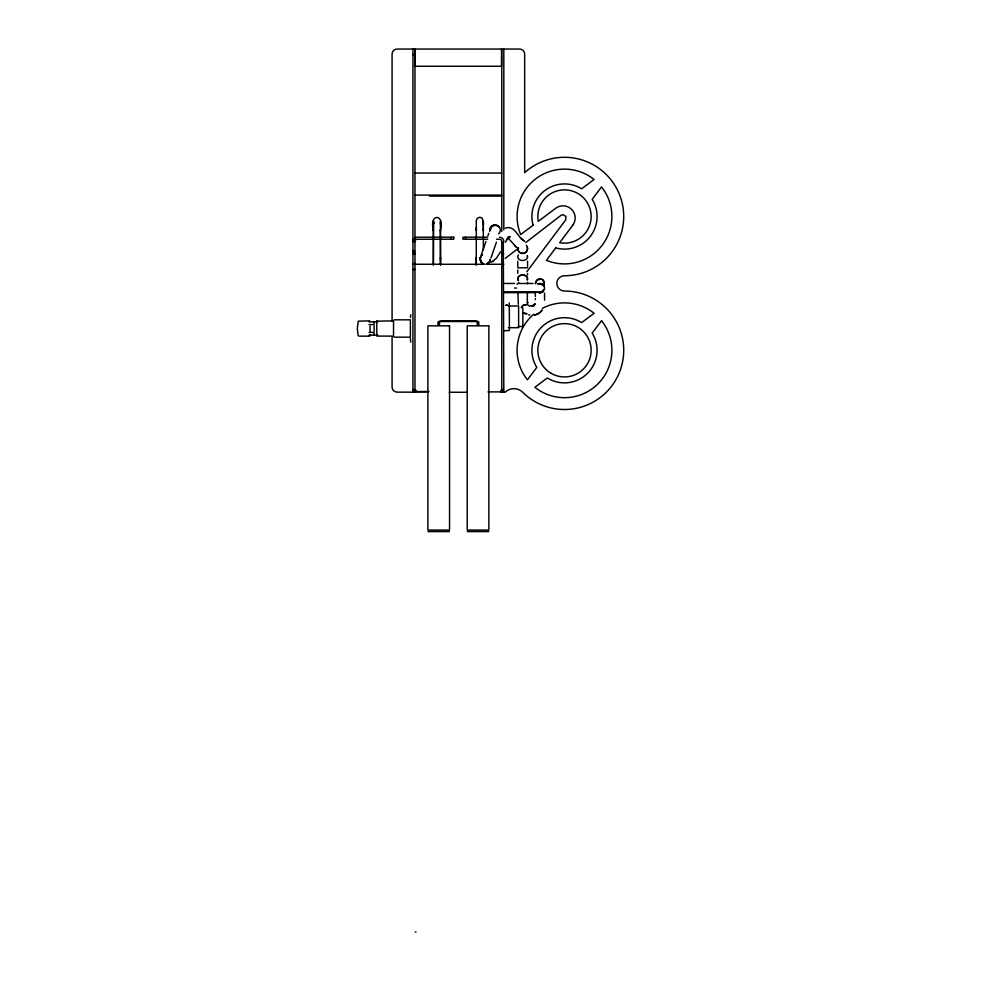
<?xml version="1.0" encoding="UTF-8"?>
<svg xmlns="http://www.w3.org/2000/svg" width="981" height="981" viewBox="0 0 981 981"><rect width="100%" height="100%" fill="white"/><g stroke="black" fill="none" stroke-linecap="round" stroke-linejoin="round"><path stroke-width="1.47" d="M412.94 391.014L413.614 390.364M414.975 264.294L414.975 263.276M517.772 273.405L517.772 270.02M527.545 266.574L527.545 261.142M535.356 296.605L535.356 291.909M535.356 299.708L535.356 298.653M433.381 265.005L433.443 222.92L433.369 264.76M440.481 265.005L440.42 222.92M440.494 264.76L440.506 257.451M476.325 227.42L476.251 264.76M527.533 282.283L527.52 283.742M527.422 291.811L527.324 299.254M544.565 300.186L544.578 293.123M480.212 258.469L481.046 256.127M480.224 257.942L480.874 261.792L483.241 263.791M440.42 224.22L440.506 222.38M483.302 224.22L483.388 222.38M376.729 321.155L393.528 320.873L393.528 336.115L376.839 336.103L376.716 321.094L377.195 321.474M480.567 257.206L480.15 259.56L481.463 262.577M504.062 330.744L509.433 330.474L509.274 302.945M433.443 229.812L433.443 230.437C428.672 213.159 445.19 213.159 440.42 230.437L440.42 229.812L440.506 260.21M440.236 222.16L440.506 220.799M483.118 222.16L482.345 218.26L479.819 217.218L477.293 218.26L476.239 220.799L476.337 230.437L476.337 229.812M486.895 263.987L489.727 261.535L490.292 259.438M481.107 255.391L485.938 241.449M487.9 235.796L488.746 233.343M490.99 257.88L496.435 242.172M534.67 304.196L533.983 305.68L535.062 303.828M489.924 260.799L489.727 261.535M410.806 314.827L410.377 317.39M500.617 251.712L496.484 258.077L492.621 261.424M505.325 242.319L507.643 238.395L506.503 239.855L510.23 236.593L507.594 237.39L508.685 237.402M534.878 304.147L533.468 305.839L530.979 305.778L533.922 305.447M541.929 310.204L540.568 311.872M541.904 310.254L541.316 311.051M526.858 271.7L565.657 219.965L565.976 216.494L563.008 214.667L560.985 215.354L525.853 242.479M488.538 263.031L488.93 262.54L487.005 263.877M542.787 291.651C545.877 291.271 535.172 293.245 540.286 292.632M523.02 305.434L521.438 307.642L523.02 305.434L526.503 304.527A4.746 4.746 0 0 1 529.617 306.342M538.692 313.368L540.004 312.399M539.795 312.596L540.654 311.799M505.252 258.383L518.581 248.095M538.373 313.564L536.742 314.337M537.919 279.413L535.982 281.216L535.368 283.828L537.171 279.879L541.451 279.193A4.598 4.598 0 0 1 544.087 281.535L543.952 285.827L544.087 281.535M537.919 313.834L539.145 313.098M490.978 262.368L493.468 260.921M505.338 228.168C515.05 224.796 517.625 237.623 524.663 241.424M536.386 314.472L534.706 314.913M523.805 304.956L526.503 304.527M535.908 314.643L537.208 314.165M537.956 283.901L542.223 284.061M537.931 283.914L538.79 283.607A4.586 4.586 0 0 1 542.235 284.061M541.291 292.448L539.636 292.632M533.578 305.631L534.338 305.042L531.996 305.827M493.529 225.225L495.699 224.943A5.101 5.101 0 0 1 498.642 233.858M534.289 314.975L535.185 314.827M522.799 312.681L527.116 313.712M493.799 225.066L495.699 224.943M526.184 313.859L525.289 313.822M412.94 54.568L414.975 54.568M414.975 173.036L501.769 173.036M414.975 195.096L501.769 195.096M429.445 196.114L501.769 196.114M487.667 237.194L462.971 237.194L462.971 239.229L487.667 239.229M496.521 239.229L499.476 239.229A2.293 2.293 0 0 1 501.769 241.522L501.769 391.885M503.302 241.522L503.817 391.885L488.035 391.885M412.94 250.609L414.571 250.609M413.344 252.509L414.975 252.509M412.94 253.895L414.632 253.895M412.94 254.042L414.975 254.042M501.769 254.042L503.817 254.042M412.94 264.245L483.498 264.294M486.539 264.294L503.817 264.245M517.772 267.788L527.545 267.788M412.94 269.468L414.975 269.468M504.344 283.46L514.559 283.46M519.182 283.484L533.137 283.484M514.559 288.058L516.582 288.058M504.344 291.884L536.018 291.872M504.344 292.657L535.933 292.632M508.256 305.986L518.618 305.986L518.618 327.679L508.256 327.679M394.043 319.818L410.377 319.818L410.377 337.17L394.043 337.17M369.788 320.836L358.261 321.179L357.28 328.488L358.151 335.576M369.028 321.903L377.783 321.854M369.028 324.564L374.129 324.564L374.129 321.903M518.262 326.526L522.848 326.526M369.028 332.424L374.129 332.424L374.129 335.085M369.028 335.134L377.783 335.134M358.899 336.152L369.788 336.152L370.045 334.852M412.94 389.555L414.301 389.555M501.769 389.555L503.13 389.555M415.993 391.529L428.709 391.529M428.709 391.885L412.94 391.885L412.94 49.05M414.975 392.142L397.182 392.142A5.101 5.101 0 0 1 392.081 387.041L392.081 336.642M449.298 392.265L467.447 392.265M501.769 392.142L505.252 392.142A12.495 12.495 0 0 1 522.738 392.277A59.228 59.228 0 0 0 619.244 372.866A59.228 59.228 0 0 0 564.492 291.05A7.664 7.664 0 0 1 556.828 283.399A7.664 7.664 0 0 1 564.492 275.735A59.228 59.228 0 0 0 619.734 195.17A59.228 59.228 0 0 0 524.663 172.681L524.663 54.151A5.101 5.101 0 0 0 519.562 49.05L501.769 49.05L501.769 231.406M427.998 531.604L449.433 531.604M467.312 531.604L488.746 531.604M415.233 931.95L415.993 931.95M539.942 292.657L538.986 292.546M531.825 305.827L531.052 305.729M484.05 264.073L485.092 264.196M529.838 314.999L528.526 314.766M540.666 278.996L541.451 279.193M482.873 263.693L483.106 263.754A5.101 5.077 72.3 0 1 480.874 261.792L480.15 259.56M523.547 313.221L524.369 313.589M537.196 291.749L539.55 292.632A4.586 4.586 0 0 0 543.572 285.213L542.91 284.539L544.075 286.035M521.843 239.057L520.408 237.917L523.682 240.566M507.851 237.745L516.337 247.053M516.214 246.967L514.363 245.471M434.399 223.325L433.357 220.799M410.806 342.161L410.377 338.531M527.496 256.286L527.263 255.587A4.917 3.716 0 0 1 522.113 260.517A4.917 3.716 0 0 1 518.459 254.852M527.582 302.982L527.398 301.927L527.606 303.215M517.882 291.651L518.36 304.343M527.545 302.871L527.324 299.413M433.357 222.38L433.443 224.22M543.008 279.855L543.008 281.155M483.302 222.92L483.363 249.566M476.239 257.451L476.263 265.005M527.545 273.527L527.545 274.876M517.772 261.289L517.772 266.587M522.848 308.157L522.848 325.508M503.817 49.05L503.817 229.787M501.512 390.536L501.512 391.885M500.751 390.364L500.751 391.885M483.388 220.799L483.302 230.437L483.302 229.812M465.521 237.194L465.521 239.229M451.223 237.194L451.223 239.229M415.993 390.364L415.993 391.885M415.233 390.364L415.233 391.885M414.975 391.885L414.975 49.05L397.182 49.05A5.101 5.101 0 0 0 392.081 54.151L392.081 321.376M374.129 325.827L374.129 331.161M370.045 325.937L370.045 331.198M518.275 280.443A4.893 3.838 0 0 1 522.395 274.901A4.893 3.838 0 0 1 527.238 280.076A4.893 3.691 0 0 0 522.186 275.06A4.893 3.691 0 0 0 518.471 280.652M543.376 289.763A3.838 3.838 0 0 1 542.996 290.388M542.481 290.928A3.838 3.838 0 0 1 541.88 291.369M540.482 291.86A3.838 3.838 0 0 1 539.734 291.897M541.205 284.429A3.838 3.838 0 0 1 542.481 285.177M538.471 292.387A4.586 4.586 0 0 1 537.686 292.019M538.042 279.352A4.598 4.574 -2.6 0 1 540.237 278.947M517.821 247.764A4.893 4.893 0 0 0 523.118 253.417A4.893 4.893 0 0 0 527.251 246.856A4.893 4.88 12 0 1 523.265 253.392A4.893 4.88 12 0 1 517.772 248.156M526.245 245.225A4.893 4.893 0 0 1 526.822 245.973M490.242 259.462A5.101 5.077 72.3 0 1 488.636 262.834M490.5 230.253A4.598 4.598 0 0 1 494.816 225.446M495.859 225.495A4.598 4.598 0 0 1 497.036 225.863M490.169 229.799A5.101 5.101 0 0 1 493.97 225.09M480.322 257.819A5.113 5.113 0 0 1 480.69 256.887M489.789 231.393A5.101 5.101 0 0 1 495.344 225.041M497.171 225.618A5.101 5.101 0 0 1 498.753 226.954M518.741 282.528A9.614 9.614 0 0 1 516.962 284.331M533.787 314.165A47.395 47.395 0 0 0 527.422 379.806L536.791 367.446A32.594 32.594 0 0 1 581.659 322.577L594.106 313.282A47.395 47.395 0 0 0 542.235 308.439M499.476 237.194A4.341 4.341 0 0 1 503.817 241.522M507.263 305.128L506.037 305.25L507.263 305.128M555.736 247.911L546.417 260.321A47.395 47.395 0 0 0 601.512 186.917L592.193 199.339A32.594 32.594 0 0 1 555.736 247.911M572.732 225.274L559.636 242.712A26.646 26.646 0 0 0 591.089 218.15A26.646 26.646 0 0 0 562.886 189.909A26.646 26.646 0 0 0 538.287 221.338L555.724 208.254A12.152 12.152 0 0 1 572.732 225.274M601.537 320.713L592.168 333.074A32.594 32.594 0 0 1 547.312 377.979L534.866 387.274A47.395 47.395 0 0 0 601.537 320.713M482.517 254.717L481.757 255.33L482.505 254.766M533.088 225.238L520.666 234.557A47.395 47.395 0 0 1 594.069 179.486L581.647 188.806A32.594 32.594 0 0 0 533.088 225.238M501.512 49.05L415.233 49.05L415.233 66.254L501.512 66.254L501.512 49.05M453.774 237.194L417.268 237.194A4.341 4.341 0 0 0 412.94 241.522L414.975 241.522A2.293 2.293 0 0 1 417.268 239.229L453.774 239.229L453.774 237.194M475.012 320.922L441.732 320.922A3.777 1.447 0 0 0 437.955 322.369L437.955 324.834L439.488 324.834L439.488 322.369A2.244 0.858 0 0 1 441.732 321.51L475.012 321.51A2.244 0.858 0 0 1 477.269 322.369L477.269 324.834L478.802 324.834L478.802 322.369A3.777 1.447 0 0 0 475.012 320.922M449.543 325.851L427.888 325.851L427.888 530.071L449.543 530.071L449.543 325.851M488.857 325.851L467.201 325.851L467.201 530.071L488.857 530.071L488.857 325.851M551.163 373.356A26.646 26.646 0 0 0 591.138 350.278A26.646 26.646 0 0 0 551.163 327.2A26.646 26.646 0 0 0 551.163 373.356"/></g></svg>
